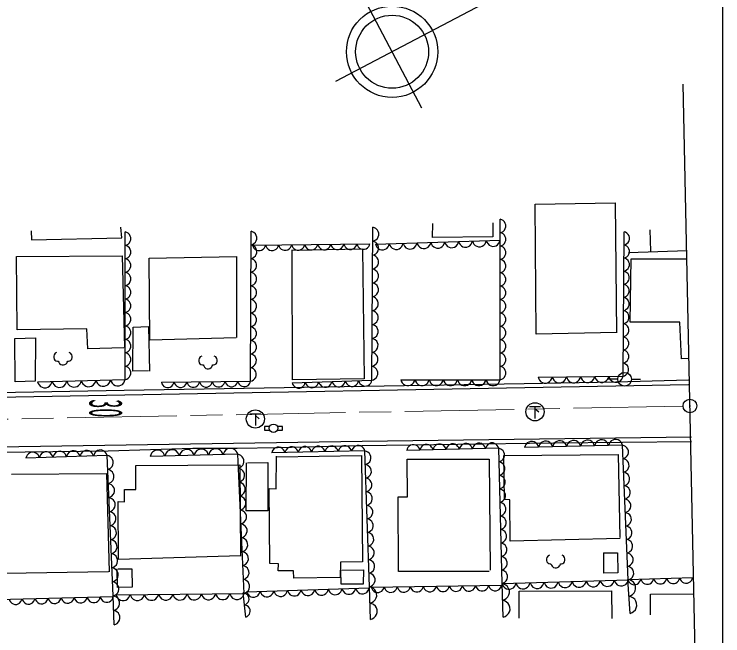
# Model space of a CAD drawing. Units: millimetres, scale not verified. Extents: x 62682 to 702682, y -6806 to 353194.
# Drawn here: x 524010 to 601682, y 223689 to 291798 of the extents above; entities that cross this region are included whole.
import ezdxf
from ezdxf.enums import TextEntityAlignment as Align

# ---------------------------------------------------------------- set-up
doc = ezdxf.new("R2010")
doc.units = ezdxf.units.MM
doc.header["$LTSCALE"] = 1000
doc.linetypes.add('CHAIN', pattern=[18.5, 12, -1.5, 3.5, -1.5])
for name, color, linetype, lineweight in [('M-BGD', 7, 'Continuous', 25), ('M-BMK', 2, 'CHAIN', 13), ('M-TTL-BAND', 7, 'Continuous', 25)]:
    doc.layers.add(name, color=color, linetype=linetype, lineweight=lineweight)
doc.styles.add('ＭＳ ゴシック', font='')
doc.styles.get('ＭＳ ゴシック').set_extended_font_data('MS Gothic')

# ---------------------------------------------------------------- blocks, each defined once
blk = doc.blocks.new('BUHIN1')
at = {"color": 7, "linetype": 'Continuous', "lineweight": 25}
for radius in [746, 22.5]:
    blk.add_circle((0, 0), radius, dxfattribs=at)
blk = doc.blocks.new('BUHIN5')
at = {"color": 7, "linetype": 'Continuous', "lineweight": 25}
blk.add_circle((0, 0), 746, dxfattribs=at)
blk = doc.blocks.new('BUHIN7')
at = {"color": 7, "linetype": 'Continuous', "lineweight": 25}
for p, q in [((-610, 570), (610, 570)), ((0, 570), (0, -730)), ((0, 375), (430, 0))]:
    blk.add_line(p, q, dxfattribs=at)
blk.add_circle((0, 0), 995, dxfattribs=at)
blk = doc.blocks.new('BUHIN10')
at = {"color": 7, "linetype": 'Continuous', "lineweight": 25}
blk.add_lwpolyline([(-690, 610), (-845, 530), (-965, 350), (-1000, 195), (-1000, 40), (-965, -120), (-885, -235), (-770, -315), (-610, -350), (-535, -350), (-470, -470), (-390, -610), (-235, -730), (-80, -765), (70, -765), (195, -730), (350, -650), (425, -570), (465, -470), (530, -350), (610, -350), (765, -315), (880, -235), (960, -120), (1000, 40), (1000, 195), (960, 350), (840, 530), (685, 610)], dxfattribs=at)
blk = doc.blocks.new('BUHIN59')
at = {"color": 7, "linetype": 'Continuous', "lineweight": 25}
blk.add_lwpolyline([(-714, -17), (-656, -180), (-568, -317), (-425, -471), (-265, -553), (-96, -602), (125, -597), (291, -540), (446, -450), (582, -290), (661, -149), (714, 17)], dxfattribs=at)
blk = doc.blocks.new('BUHIN60')
at = {"color": 7, "linetype": 'Continuous', "lineweight": 25}
blk.add_lwpolyline([(21, -794), (202, -730), (355, -631), (525, -471), (616, -294), (671, -105), (664, 141), (599, 326), (499, 498), (321, 649), (163, 736), (-21, 794)], dxfattribs=at)
blk = doc.blocks.new('BUHIN61')
at = {"color": 7, "linetype": 'Continuous', "lineweight": 25}
blk.add_lwpolyline([(34, -769), (208, -704), (354, -605), (517, -447), (602, -274), (651, -91), (641, 148), (575, 326), (475, 491), (300, 633), (146, 715), (-34, 769)], dxfattribs=at)
blk = doc.blocks.new('BUHIN62')
at = {"color": 7, "linetype": 'Continuous', "lineweight": 25}
blk.add_lwpolyline([(741, 25), (680, 193), (586, 335), (436, 493), (270, 577), (94, 627), (-136, 619), (-308, 558), (-468, 463), (-607, 295), (-688, 148), (-741, -25)], dxfattribs=at)
blk = doc.blocks.new('BUHIN63')
at = {"color": 7, "linetype": 'Continuous', "lineweight": 25}
blk.add_lwpolyline([(-780, -8), (-720, -187), (-625, -338), (-471, -508), (-298, -600), (-114, -656), (128, -654), (310, -594), (481, -498), (631, -325), (719, -172), (780, 8)], dxfattribs=at)
blk = doc.blocks.new('BUHIN64')
at = {"color": 7, "linetype": 'Continuous', "lineweight": 25}
blk.add_lwpolyline([(35, -762), (207, -697), (352, -598), (513, -442), (596, -271), (645, -89), (635, 147), (569, 324), (470, 487), (296, 628), (143, 709), (-35, 762)], dxfattribs=at)
blk = doc.blocks.new('BUHIN65')
at = {"color": 7, "linetype": 'Continuous', "lineweight": 25}
blk.add_lwpolyline([(799, 19), (734, 202), (635, 355), (475, 527), (297, 619), (108, 674), (-140, 668), (-326, 604), (-500, 503), (-651, 324), (-739, 166), (-799, -19)], dxfattribs=at)
blk = doc.blocks.new('BUHIN66')
at = {"color": 7, "linetype": 'Continuous', "lineweight": 25}
blk.add_lwpolyline([(69, -660), (216, -594), (336, -502), (468, -358), (532, -204), (565, -44), (544, 161), (478, 310), (383, 447), (225, 561), (88, 623), (-69, 660)], dxfattribs=at)
blk = doc.blocks.new('BUHIN67')
at = {"color": 7, "linetype": 'Continuous', "lineweight": 25}
blk.add_lwpolyline([(-747, -23), (-685, -193), (-591, -336), (-441, -496), (-274, -580), (-96, -631), (135, -624), (309, -562), (470, -468), (611, -299), (692, -151), (747, 23)], dxfattribs=at)
blk = doc.blocks.new('BUHIN68')
at = {"color": 7, "linetype": 'Continuous', "lineweight": 25}
blk.add_lwpolyline([(21, -898), (226, -826), (399, -714), (592, -534), (695, -334), (758, -121), (751, 157), (679, 367), (566, 562), (364, 732), (187, 831), (-21, 898)], dxfattribs=at)
blk = doc.blocks.new('BUHIN69')
at = {"color": 7, "linetype": 'Continuous', "lineweight": 25}
blk.add_lwpolyline([(26, -744), (195, -682), (337, -588), (496, -437), (579, -271), (629, -94), (621, 137), (559, 310), (464, 470), (296, 610), (148, 690), (-26, 744)], dxfattribs=at)
blk = doc.blocks.new('BUHIN70')
at = {"color": 7, "linetype": 'Continuous', "lineweight": 25}
blk.add_lwpolyline([(730, 15), (672, 182), (581, 323), (435, 480), (273, 564), (100, 616), (-126, 611), (-296, 553), (-455, 462), (-594, 298), (-675, 154), (-730, -15)], dxfattribs=at)
blk = doc.blocks.new('BUHIN71')
at = {"color": 7, "linetype": 'Continuous', "lineweight": 25}
blk.add_lwpolyline([(-715, -11), (-659, -174), (-571, -312), (-429, -468), (-271, -551), (-102, -602), (120, -599), (287, -543), (443, -455), (580, -295), (660, -155), (715, 11)], dxfattribs=at)
blk = doc.blocks.new('BUHIN72')
at = {"color": 7, "linetype": 'Continuous', "lineweight": 25}
blk.add_lwpolyline([(34, -920), (244, -843), (419, -726), (615, -539), (717, -333), (778, -114), (768, 172), (691, 385), (573, 584), (363, 756), (180, 855), (-34, 920)], dxfattribs=at)
blk = doc.blocks.new('BUHIN73')
at = {"color": 7, "linetype": 'Continuous', "lineweight": 25}
blk.add_lwpolyline([(18, -741), (187, -681), (330, -589), (489, -440), (574, -275), (625, -99), (619, 130), (560, 303), (467, 464), (300, 604), (153, 686), (-18, 741)], dxfattribs=at)
blk = doc.blocks.new('BUHIN74')
at = {"color": 7, "linetype": 'Continuous', "lineweight": 25}
blk.add_lwpolyline([(720, 16), (662, 181), (572, 319), (428, 474), (268, 557), (98, 607), (-125, 602), (-293, 544), (-450, 454), (-586, 293), (-666, 150), (-720, -16)], dxfattribs=at)
blk = doc.blocks.new('BUHIN75')
at = {"color": 7, "linetype": 'Continuous', "lineweight": 25}
blk.add_lwpolyline([(-769, -22), (-706, -198), (-610, -345), (-455, -510), (-283, -597), (-100, -649), (138, -642), (317, -580), (484, -482), (629, -309), (713, -156), (769, 22)], dxfattribs=at)
blk = doc.blocks.new('BUHIN76')
at = {"color": 7, "linetype": 'Continuous', "lineweight": 25}
blk.add_lwpolyline([(32, -737), (199, -675), (339, -580), (495, -429), (576, -263), (624, -88), (614, 141), (552, 312), (456, 470), (288, 607), (140, 686), (-32, 737)], dxfattribs=at)
blk = doc.blocks.new('BUHIN77')
at = {"color": 7, "linetype": 'Continuous', "lineweight": 25}
blk.add_lwpolyline([(766, 17), (705, 192), (609, 340), (456, 505), (285, 593), (104, 646), (-133, 641), (-312, 579), (-479, 484), (-624, 312), (-709, 160), (-766, -17)], dxfattribs=at)
blk = doc.blocks.new('BUHIN78')
at = {"color": 7, "linetype": 'Continuous', "lineweight": 25}
blk.add_lwpolyline([(61, -931), (271, -847), (445, -723), (638, -528), (736, -316), (791, -93), (772, 196), (688, 410), (563, 607), (346, 775), (158, 870), (-61, 931)], dxfattribs=at)
blk = doc.blocks.new('BUHIN79')
at = {"color": 7, "linetype": 'Continuous', "lineweight": 25}
blk.add_lwpolyline([(-710, -20), (-653, -181), (-563, -318), (-421, -470), (-262, -551), (-94, -600), (127, -594), (292, -536), (446, -446), (580, -286), (658, -145), (710, 20)], dxfattribs=at)
blk = doc.blocks.new('BUHIN80')
at = {"color": 7, "linetype": 'Continuous', "lineweight": 25}
blk.add_lwpolyline([(-776, -9), (-715, -187), (-621, -337), (-467, -506), (-296, -597), (-113, -653), (128, -650), (310, -590), (479, -495), (628, -322), (716, -170), (776, 9)], dxfattribs=at)
blk = doc.blocks.new('BUHIN81')
at = {"color": 7, "linetype": 'Continuous', "lineweight": 25}
blk.add_lwpolyline([(-5, -719), (161, -667), (302, -581), (461, -442), (548, -284), (603, -116), (605, 107), (552, 277), (467, 436), (310, 577), (170, 661), (5, 719)], dxfattribs=at)
blk = doc.blocks.new('BUHIN82')
at = {"color": 7, "linetype": 'Continuous', "lineweight": 25}
blk.add_lwpolyline([(-778, 0), (-720, -179), (-627, -331), (-475, -502), (-304, -595), (-121, -654), (121, -654), (304, -595), (475, -502), (627, -331), (716, -179), (778, 0)], dxfattribs=at)
blk = doc.blocks.new('BUHIN83')
at = {"color": 7, "linetype": 'Continuous', "lineweight": 25}
blk.add_lwpolyline([(0, -732), (168, -677), (311, -590), (472, -447), (560, -286), (615, -114), (615, 114), (560, 286), (472, 447), (311, 590), (168, 674), (0, 732)], dxfattribs=at)
blk = doc.blocks.new('BUHIN84')
at = {"color": 7, "linetype": 'Continuous', "lineweight": 25}
blk.add_lwpolyline([(-760, -24), (-697, -197), (-601, -342), (-448, -505), (-278, -591), (-97, -642), (138, -634), (315, -572), (479, -475), (622, -303), (704, -152), (760, 24)], dxfattribs=at)
blk = doc.blocks.new('BUHIN85')
at = {"color": 7, "linetype": 'Continuous', "lineweight": 25}
blk.add_lwpolyline([(-5, -762), (171, -706), (320, -615), (488, -468), (581, -301), (639, -122), (641, 114), (585, 293), (494, 461), (328, 611), (180, 700), (5, 762)], dxfattribs=at)
blk = doc.blocks.new('BUHIN86')
at = {"color": 7, "linetype": 'Continuous', "lineweight": 25}
blk.add_lwpolyline([(-730, -23), (-670, -189), (-578, -329), (-431, -485), (-267, -567), (-94, -617), (132, -610), (302, -550), (460, -457), (597, -292), (677, -147), (730, 23)], dxfattribs=at)
blk = doc.blocks.new('BUHIN87')
at = {"color": 7, "linetype": 'Continuous', "lineweight": 25}
blk.add_lwpolyline([(-715, -9), (-659, -173), (-572, -311), (-430, -467), (-272, -550), (-103, -602), (118, -599), (286, -543), (442, -456), (579, -296), (660, -156), (715, 9)], dxfattribs=at)
blk = doc.blocks.new('BUHIN88')
at = {"color": 7, "linetype": 'Continuous', "lineweight": 25}
blk.add_lwpolyline([(-2, -747), (169, -691), (315, -602), (480, -457), (570, -293), (627, -118), (628, 114), (572, 289), (483, 454), (319, 600), (174, 686), (2, 747)], dxfattribs=at)
blk = doc.blocks.new('BUHIN89')
at = {"color": 7, "linetype": 'Continuous', "lineweight": 25}
blk.add_lwpolyline([(-698, -9), (-644, -169), (-558, -304), (-420, -456), (-265, -537), (-101, -588), (116, -585), (279, -530), (431, -445), (566, -290), (644, -152), (698, 9)], dxfattribs=at)
blk = doc.blocks.new('BUHIN90')
at = {"color": 7, "linetype": 'Continuous', "lineweight": 25}
blk.add_lwpolyline([(0, -735), (169, -680), (313, -592), (474, -449), (563, -287), (618, -114), (618, 114), (563, 287), (474, 449), (313, 592), (169, 677), (0, 735)], dxfattribs=at)
blk = doc.blocks.new('BUHIN91')
at = {"color": 7, "linetype": 'Continuous', "lineweight": 25}
blk.add_lwpolyline([(-800, -20), (-736, -202), (-636, -356), (-475, -528), (-297, -620), (-107, -675), (141, -669), (327, -604), (501, -504), (652, -324), (741, -166), (800, 20)], dxfattribs=at)

msp = doc.modelspace()

# ---------------------------------------------------------------- linework, layer by layer
at = {"layer": 'M-BGD'}
for p, q in [((581366, 296057), (559237, 284425)), ((568690, 281486), (562176, 293878)), ((599016, 203576), (597337, 284142)), ((581105, 270982), (589900, 271111)), ((589900, 271111), (590028, 256894)), ((581234, 256723), (581105, 270982)), ((569862, 267328), (569882, 268871)), ((576460, 268948), (576460, 267386)), ((577277, 251752), (577277, 269329)), ((525878, 268079), (525920, 267075)), ((535794, 267284), (535711, 268456)), ((549916, 251587), (549971, 268014)), ((563222, 251697), (563332, 268452)), ((593785, 265817), (593700, 268165)), ((525920, 267075), (535794, 267284)), ((536175, 251760), (536175, 267940)), ((576460, 267386), (569862, 267328)), ((590748, 252135), (590857, 267960)), ((550136, 266481), (563003, 266646)), ((563606, 266591), (577277, 267029)), ((554474, 265955), (562174, 266075)), ((554514, 251752), (554474, 265995)), ((562174, 266075), (562373, 251832)), ((597756, 265859), (591352, 265646)), ((524247, 265234), (535836, 265318)), ((524330, 257201), (524247, 265234)), ((535836, 265318), (536087, 255276)), ((538789, 265064), (548375, 265246)), ((538862, 256097), (538789, 265064)), ((548375, 265246), (548375, 256389)), ((591523, 258046), (591651, 265005)), ((591651, 265005), (597628, 265005)), ((596987, 258046), (591523, 258046)), ((597158, 254033), (596987, 258046)), ((531987, 257326), (524330, 257201)), ((532071, 255150), (531987, 257326)), ((537003, 252671), (537039, 257519)), ((537039, 257519), (538716, 257592)), ((538716, 257592), (538825, 252671)), ((524079, 256280), (526339, 256322)), ((526339, 256322), (526297, 251594)), ((548339, 256352), (538862, 256097)), ((590028, 256936), (581234, 256723)), ((524121, 251510), (524079, 256280)), ((536046, 255234), (532071, 255150)), ((597964, 254075), (597158, 254033)), ((538716, 252708), (537003, 252671)), ((526574, 251523), (536175, 251760)), ((554461, 251423), (563222, 251697)), ((562373, 251832), (554514, 251752)), ((566381, 251752), (577277, 251752)), ((581439, 252025), (590748, 252135)), ((590163, 251800), (589163, 251800)), ((597927, 251685), (589943, 251472)), ((591663, 251800), (592663, 251800)), ((597936, 251185), (497987, 249364)), ((526297, 251594), (524121, 251510)), ((579910, 251301), (536051, 250575)), ((540146, 251464), (549916, 251587)), ((589943, 251472), (579910, 251301)), ((536051, 250575), (497993, 249864)), ((562163, 245031), (598247, 245496)), ((506992, 244135), (562161, 245031)), ((562169, 244531), (583110, 244830)), ((583110, 244830), (598254, 244996)), ((507000, 243635), (534328, 243967)), ((534328, 243967), (543594, 244232)), ((543594, 244232), (548442, 244266)), ((548442, 244266), (552859, 244332)), ((562454, 243947), (552233, 243733)), ((552859, 244332), (562169, 244531)), ((562967, 229066), (562454, 243947)), ((577114, 244238), (567036, 244008)), ((577482, 229421), (577114, 244238)), ((590687, 244568), (579959, 244323)), ((591324, 229823), (590687, 244568)), ((534192, 243450), (525294, 243153)), ((534870, 228069), (534192, 243450)), ((548512, 243574), (538927, 243343)), ((549207, 228339), (548512, 243574)), ((552731, 239793), (552768, 243373)), ((552804, 243300), (562069, 243447)), ((562069, 243447), (562180, 231783)), ((577664, 243428), (590206, 243541)), ((577739, 238636), (577664, 243428)), ((590206, 243541), (590393, 234443)), ((537339, 242359), (548728, 242433)), ((537339, 239725), (537339, 242359)), ((548728, 242433), (548802, 232416)), ((549446, 237394), (549482, 242635)), ((549593, 242635), (551808, 242672)), ((551808, 242672), (551808, 237394)), ((567123, 238923), (567069, 243052)), ((567069, 243052), (576086, 243052)), ((576086, 243052), (576195, 230884)), ((523704, 241389), (534128, 241474)), ((534128, 241474), (534412, 230710)), ((536115, 238352), (536115, 239725)), ((536115, 239725), (537339, 239725)), ((552029, 231598), (551956, 239830)), ((551956, 239830), (552731, 239793)), ((566146, 230721), (566091, 238923)), ((566091, 238923), (567123, 238923)), ((578338, 238599), (577739, 238636)), ((578375, 234069), (578338, 238599)), ((535447, 232045), (535410, 238389)), ((535410, 238389), (536115, 238352)), ((551808, 237394), (549446, 237394)), ((590430, 234368), (578375, 234069)), ((548802, 232454), (535447, 232045)), ((588605, 232786), (590135, 232786)), ((588643, 230548), (588643, 232786)), ((590135, 232786), (590172, 230585)), ((552989, 231562), (552029, 231598)), ((552952, 230823), (552989, 231562)), ((559781, 231746), (559744, 230085)), ((562180, 231783), (559781, 231746)), ((535330, 228967), (535307, 231046)), ((535399, 231046), (536924, 231046)), ((536924, 231046), (536947, 229013)), ((554613, 230823), (552952, 230823)), ((554650, 230011), (554613, 230823)), ((559855, 229347), (559818, 230897)), ((559928, 230897), (562291, 230934)), ((562291, 230934), (562254, 229347)), ((576086, 230721), (566146, 230721)), ((534355, 230682), (523051, 230512)), ((559744, 230085), (554650, 230011)), ((590172, 230585), (588643, 230548)), ((591275, 229872), (598378, 230068)), ((562254, 229347), (559855, 229347)), ((563138, 229023), (577436, 229237)), ((577482, 229421), (591324, 229823)), ((577620, 225740), (577482, 229421)), ((591520, 226149), (591275, 229872)), ((536947, 229013), (535330, 228967)), ((549392, 225746), (549114, 228385)), ((549485, 228524), (562924, 228937)), ((563052, 225474), (562967, 229066)), ((579350, 228564), (589468, 228611)), ((579350, 225626), (579350, 228564)), ((589468, 228611), (589515, 225580)), ((520591, 227646), (534870, 227984)), ((534955, 224891), (534870, 228069)), ((535166, 228196), (549207, 228339)), ((593758, 228238), (598455, 228284)), ((593758, 225999), (593758, 228238))]:
    msp.add_line(p, q, dxfattribs=at)
for points in [[(552014, 246619), (551444, 246619), (551444, 246229), (552014, 246229)], [(552864, 246229), (553434, 246229), (553434, 246619), (552864, 246619)]]:
    msp.add_lwpolyline(points, dxfattribs=at)
for centre, radius in [((565433, 287682), 5000), ((565433, 287682), 4000), ((552439, 246424), 465)]:
    msp.add_circle(centre, radius, dxfattribs=at)
at = {"layer": 'M-BMK'}
msp.add_line((597322, 248858), (499053, 246972), dxfattribs=at)
at = {"layer": 'M-TTL-BAND'}
msp.add_line((601682, -6806), (601682, 343194), dxfattribs=at)

# ---------------------------------------------------------------- block references
at = {"layer": 'M-BGD'}
for name, p in [('BUHIN83', (577277, 268596)), ('BUHIN88', (549969, 267268)), ('BUHIN85', (563327, 267691)), ('BUHIN90', (536175, 267204)), ('BUHIN83', (577277, 267131)), ('BUHIN81', (590852, 267240)), ('BUHIN90', (536175, 265733)), ('BUHIN88', (549964, 265774)), ('BUHIN87', (550850, 266490)), ('BUHIN87', (552280, 266509)), ('BUHIN87', (553710, 266527)), ('BUHIN87', (555140, 266545)), ('BUHIN87', (556569, 266563)), ('BUHIN87', (557999, 266582)), ('BUHIN87', (559429, 266600)), ('BUHIN87', (560859, 266618)), ('BUHIN87', (562289, 266636)), ('BUHIN85', (563317, 266168)), ('BUHIN84', (564365, 266615)), ('BUHIN84', (565884, 266664)), ('BUHIN84', (567403, 266712)), ('BUHIN84', (568922, 266761)), ('BUHIN84', (570442, 266810)), ('BUHIN84', (571961, 266858)), ('BUHIN84', (573480, 266907)), ('BUHIN84', (574999, 266956)), ('BUHIN84', (576518, 267004)), ('BUHIN81', (590842, 265802)), ('BUHIN83', (577277, 265667)), ('BUHIN90', (536175, 264262)), ('BUHIN88', (549959, 264281)), ('BUHIN85', (563307, 264644)), ('BUHIN83', (577277, 264202)), ('BUHIN81', (590832, 264363)), ('BUHIN90', (536175, 262792)), ('BUHIN88', (549954, 262788)), ('BUHIN85', (563297, 263121)), ('BUHIN83', (577277, 262737)), ('BUHIN81', (590822, 262925)), ('BUHIN90', (536175, 261321)), ('BUHIN88', (549949, 261294)), ('BUHIN85', (563287, 261598)), ('BUHIN83', (577277, 261272)), ('BUHIN81', (590812, 261486)), ('BUHIN90', (536175, 259850)), ('BUHIN88', (549944, 259801)), ('BUHIN85', (563277, 260075)), ('BUHIN83', (577277, 259808)), ('BUHIN81', (590802, 260047)), ('BUHIN90', (536175, 258379)), ('BUHIN88', (549939, 258307)), ('BUHIN85', (563267, 258551)), ('BUHIN83', (577277, 258343)), ('BUHIN81', (590792, 258609)), ('BUHIN81', (590782, 257170)), ('BUHIN90', (536175, 256908)), ('BUHIN88', (549934, 256814)), ('BUHIN85', (563257, 257028)), ('BUHIN83', (577277, 256878)), ('BUHIN81', (590772, 255731)), ('BUHIN90', (536175, 255437)), ('BUHIN88', (549929, 255321)), ('BUHIN85', (563247, 255505)), ('BUHIN83', (577277, 255413)), ('BUHIN81', (590763, 254293)), ('BUHIN10', (529357, 254130)), ('BUHIN90', (536175, 253967)), ('BUHIN10', (545256, 253723)), ('BUHIN88', (549924, 253827)), ('BUHIN85', (563237, 253982)), ('BUHIN83', (577277, 253949)), ('BUHIN90', (536175, 252496)), ('BUHIN85', (563227, 252458)), ('BUHIN83', (577277, 252484)), ('BUHIN81', (590753, 252854)), ('BUHIN88', (549919, 252334)), ('BUHIN5', (590913, 251800)), ('BUHIN91', (532175, 251662)), ('BUHIN91', (533775, 251701)), ('BUHIN91', (535375, 251741)), ('BUHIN86', (562492, 251674)), ('BUHIN82', (567159, 251752)), ('BUHIN82', (568716, 251752)), ('BUHIN82', (570272, 251752)), ('BUHIN82', (571829, 251752)), ('BUHIN82', (573386, 251752)), ('BUHIN82', (574942, 251752)), ('BUHIN82', (576499, 251752)), ('BUHIN80', (582215, 252035)), ('BUHIN80', (583766, 252053)), ('BUHIN80', (585318, 252071)), ('BUHIN80', (586869, 252089)), ('BUHIN80', (588420, 252108)), ('BUHIN80', (589972, 252126)), ('BUHIN91', (527374, 251543)), ('BUHIN91', (528975, 251583)), ('BUHIN91', (530575, 251622)), ('BUHIN89', (540844, 251473)), ('BUHIN89', (542240, 251490)), ('BUHIN89', (543635, 251508)), ('BUHIN89', (545031, 251526)), ('BUHIN89', (546427, 251543)), ('BUHIN89', (547823, 251561)), ('BUHIN89', (549219, 251578)), ('BUHIN86', (555191, 251446)), ('BUHIN86', (556652, 251492)), ('BUHIN86', (558112, 251537)), ('BUHIN86', (559572, 251583)), ('BUHIN86', (561032, 251628)), ('BUHIN1', (598072, 248872)), ('BUHIN7', (581093, 248235)), ('BUHIN7', (550446, 247446)), ('BUHIN74', (570636, 244090)), ('BUHIN74', (572075, 244123)), ('BUHIN74', (573515, 244156)), ('BUHIN74', (574954, 244189)), ('BUHIN74', (576394, 244221)), ('BUHIN77', (580725, 244341)), ('BUHIN77', (582258, 244376)), ('BUHIN77', (583791, 244411)), ('BUHIN77', (585323, 244446)), ('BUHIN77', (586856, 244481)), ('BUHIN77', (588388, 244516)), ('BUHIN77', (589921, 244551)), ('BUHIN62', (529002, 243276)), ('BUHIN62', (530485, 243326)), ('BUHIN62', (531967, 243375)), ('BUHIN62', (533450, 243425)), ('BUHIN65', (539725, 243362)), ('BUHIN65', (541323, 243400)), ('BUHIN65', (542921, 243439)), ('BUHIN65', (544518, 243478)), ('BUHIN65', (546116, 243516)), ('BUHIN65', (547714, 243555)), ('BUHIN70', (552963, 243748)), ('BUHIN70', (554423, 243779)), ('BUHIN70', (555883, 243809)), ('BUHIN70', (557344, 243840)), ('BUHIN70', (558804, 243871)), ('BUHIN70', (560264, 243901)), ('BUHIN70', (561724, 243932)), ('BUHIN69', (562479, 243203)), ('BUHIN74', (567756, 244024)), ('BUHIN74', (569196, 244057)), ('BUHIN73', (577132, 243497)), ('BUHIN76', (590719, 243831)), ('BUHIN62', (526036, 243178)), ('BUHIN62', (527519, 243227)), ('BUHIN61', (534226, 242680)), ('BUHIN64', (548547, 242812)), ('BUHIN69', (562531, 241715)), ('BUHIN73', (577169, 242015)), ('BUHIN76', (590783, 242357)), ('BUHIN61', (534294, 241142)), ('BUHIN64', (548617, 241289)), ('BUHIN76', (590846, 240882)), ('BUHIN69', (562582, 240227)), ('BUHIN73', (577206, 240534)), ('BUHIN61', (534361, 239604)), ('BUHIN64', (548686, 239765)), ('BUHIN76', (590910, 239408)), ('BUHIN69', (562633, 238738)), ('BUHIN73', (577243, 239052)), ('BUHIN61', (534429, 238066)), ('BUHIN64', (548756, 238242)), ('BUHIN76', (590974, 237933)), ('BUHIN69', (562684, 237250)), ('BUHIN73', (577280, 237570)), ('BUHIN61', (534497, 236528)), ('BUHIN64', (548825, 236718)), ('BUHIN76', (591037, 236459)), ('BUHIN69', (562736, 235762)), ('BUHIN73', (577316, 236088)), ('BUHIN61', (534565, 234990)), ('BUHIN64', (548894, 235195)), ('BUHIN73', (577353, 234607)), ('BUHIN76', (591101, 234984)), ('BUHIN69', (562787, 234274)), ('BUHIN61', (534633, 233452)), ('BUHIN64', (548964, 233671)), ('BUHIN73', (577390, 233125)), ('BUHIN76', (591165, 233510)), ('BUHIN69', (562838, 232786)), ('BUHIN61', (534700, 231914)), ('BUHIN64', (549033, 232148)), ('BUHIN73', (577427, 231643)), ('BUHIN10', (583372, 231913)), ('BUHIN76', (591228, 232035)), ('BUHIN69', (562890, 231298)), ('BUHIN61', (534768, 230376)), ('BUHIN64', (549103, 230624)), ('BUHIN73', (577464, 230162)), ('BUHIN76', (591292, 230561)), ('BUHIN69', (562941, 229810)), ('BUHIN79', (591985, 229892)), ('BUHIN79', (593406, 229931)), ('BUHIN79', (594827, 229970)), ('BUHIN79', (596247, 230010)), ('BUHIN79', (597668, 230049)), ('BUHIN61', (534836, 228838)), ('BUHIN64', (549172, 229101)), ('BUHIN71', (571002, 229141)), ('BUHIN71', (572432, 229162)), ('BUHIN71', (573861, 229183)), ('BUHIN71', (575291, 229205)), ('BUHIN71', (576721, 229226)), ('BUHIN75', (578251, 229443)), ('BUHIN72', (577517, 228500)), ('BUHIN75', (579789, 229488)), ('BUHIN75', (581327, 229533)), ('BUHIN75', (582865, 229577)), ('BUHIN75', (584403, 229622)), ('BUHIN75', (585941, 229667)), ('BUHIN75', (587479, 229711)), ('BUHIN75', (589017, 229756)), ('BUHIN75', (590555, 229801)), ('BUHIN78', (591336, 228942)), ('BUHIN66', (549184, 227725)), ('BUHIN67', (550231, 228547)), ('BUHIN67', (551725, 228593)), ('BUHIN67', (553218, 228639)), ('BUHIN67', (554711, 228685)), ('BUHIN67', (556204, 228731)), ('BUHIN67', (557698, 228777)), ('BUHIN67', (559191, 228823)), ('BUHIN67', (560684, 228868)), ('BUHIN67', (562177, 228914)), ('BUHIN68', (562988, 228168)), ('BUHIN71', (563853, 229034)), ('BUHIN71', (565283, 229055)), ('BUHIN71', (566712, 229076)), ('BUHIN71', (568142, 229098)), ('BUHIN71', (569572, 229119)), ('BUHIN59', (524161, 227730)), ('BUHIN59', (525589, 227764)), ('BUHIN59', (527017, 227798)), ('BUHIN59', (528444, 227832)), ('BUHIN59', (529872, 227866)), ('BUHIN59', (531300, 227900)), ('BUHIN59', (532728, 227934)), ('BUHIN59', (534156, 227967)), ('BUHIN60', (534891, 227275)), ('BUHIN63', (535946, 228204)), ('BUHIN63', (537506, 228220)), ('BUHIN63', (539067, 228236)), ('BUHIN63', (540627, 228252)), ('BUHIN63', (542187, 228268)), ('BUHIN63', (543747, 228283)), ('BUHIN63', (545307, 228299)), ('BUHIN63', (546867, 228315)), ('BUHIN63', (548427, 228331)), ('BUHIN78', (591459, 227080)), ('BUHIN66', (549323, 226405)), ('BUHIN68', (563031, 226372)), ('BUHIN72', (577586, 226660)), ('BUHIN60', (534933, 225686))]:
    msp.add_blockref(name, p, dxfattribs=at)

# ---------------------------------------------------------------- texts
at = {"layer": 'M-BGD', "style": 'ＭＳ ゴシック', "width": 0.4}
msp.add_text('30', height=3666, rotation=270, dxfattribs=at).set_placement((531153, 249608), align=Align.BOTTOM_LEFT)

doc.saveas('drawing.dxf')
